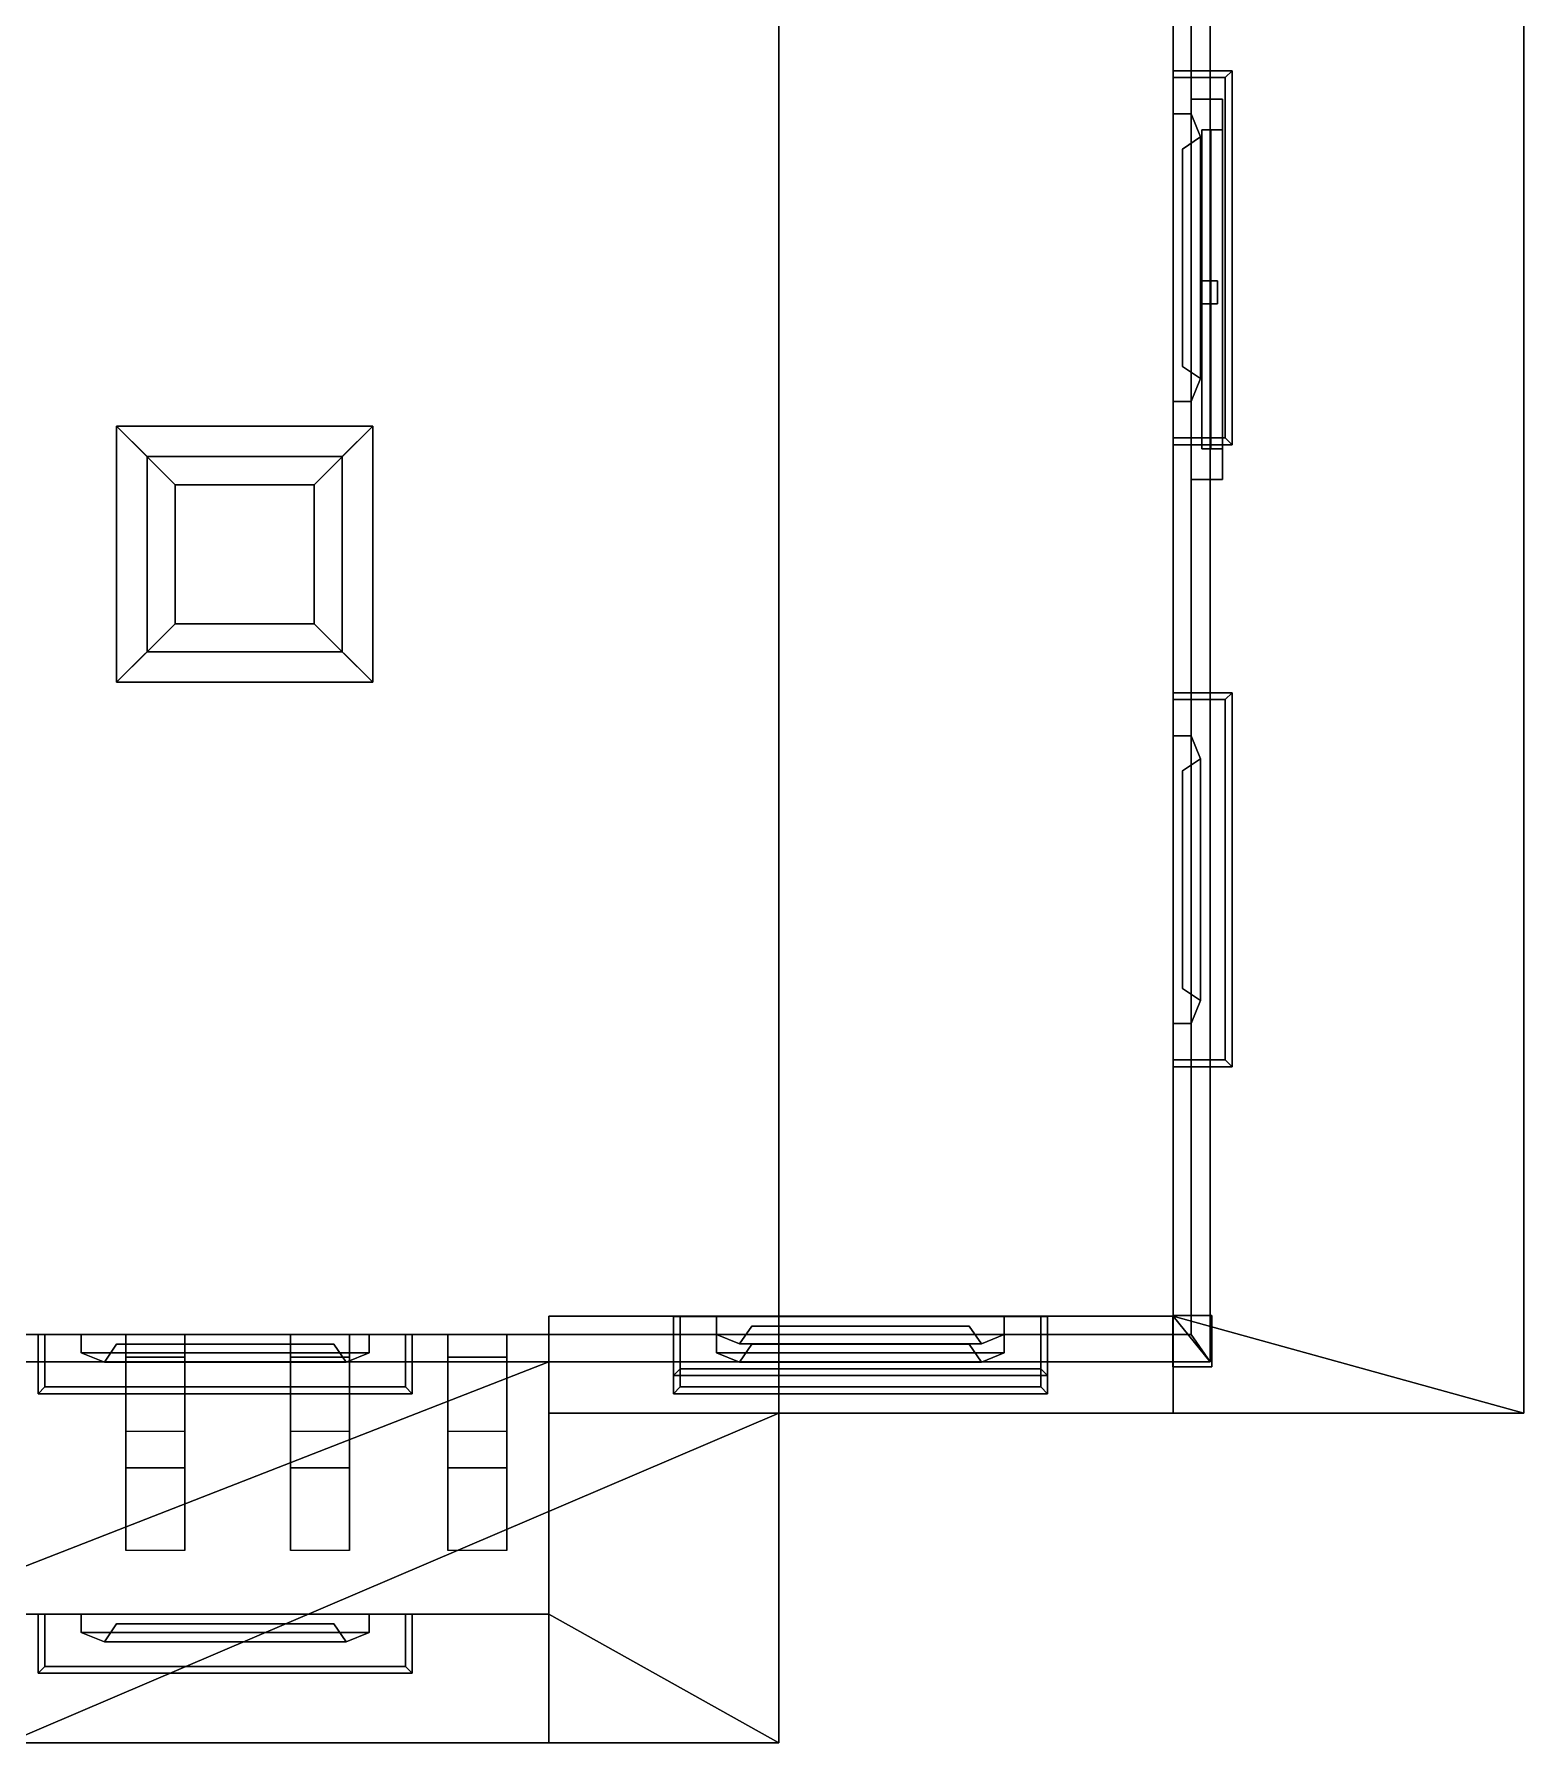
# Model space of a CAD drawing. Extents: x -3.19 to 3.22, y -3.15 to 2.27.
# Drawn here: x 1.018 to 3.224, y -2.757 to -0.227 of the extents above; entities that cross this region are included whole.
import ezdxf

# ---------------------------------------------------------------- set-up
doc = ezdxf.new("R2010")
doc.units = 0

msp = doc.modelspace()

# ---------------------------------------------------------------- linework, layer by layer
for points in [[(2.1204, 2.2683, 4.6298), (0.0638, 2.2683, 6.7343), (0.9781, -2.7572, 5.8105), (2.1204, -2.2692, 4.6298)], [(3.2235, 2.2683, 3.5354), (2.1204, 2.2683, 4.6298), (2.1204, -2.2692, 4.6298), (3.2235, -2.2692, 3.5354)], [(2.7046, 2.1086, 3.8301), (3.2235, 2.2683, 3.5354), (3.2235, -2.2692, 3.5354), (2.7046, -2.1255, 3.8301)], [(2.7046, -2.1255, 2.1501), (2.7593, -2.1931, 2.1501), (2.7593, 2.1638, 2.1501), (2.7046, 2.1086, 2.1501)], [(2.7312, -2.1525, 2.0557), (2.7312, 2.1525, 2.0557), (2.7593, 2.1638, 2.103), (2.7593, -2.1931, 2.103)], [(2.7312, 2.1525), (2.7312, 2.1525, 2.0557), (2.7312, -2.1525, 2.0557), (2.7312, -2.1525)], [(2.7593, -2.1931, 2.103), (2.7593, 2.1638, 2.103), (2.7593, 2.1638, 2.1501), (2.7593, -2.1931, 2.1501)], [(2.7046, -2.1255, 2.1501), (2.7046, 2.1086, 2.1501), (2.7046, 2.1086, 3.8301), (2.7046, -2.1255, 3.8301)], [(2.7815, -0.2914, 2.5194), (2.7042, -0.2914, 2.5194), (2.7042, -0.2814, 2.548), (2.7915, -0.2814, 2.548)], [(2.7915, -0.2814, 2.548), (2.7042, -0.2814, 2.548), (2.7042, -0.8352, 2.548), (2.7915, -0.8352, 2.548)], [(2.7815, -0.8251, 2.5194), (2.7042, -0.8251, 2.5194), (2.7042, -0.2914, 2.5194), (2.7815, -0.2914, 2.5194)], [(2.7915, -0.8352, 2.548), (2.7815, -0.8251, 2.5194), (2.7815, -0.2914, 2.5194), (2.7915, -0.2814, 2.548)], [(2.7775, -0.8864, 0.5525), (2.7312, -0.8864, 0.5525), (2.7312, -0.3237, 0.5525), (2.7775, -0.3237, 0.5525)], [(2.7775, -0.3237, 0.9058), (2.7312, -0.3237, 0.9058), (2.7312, -0.8864, 0.9024), (2.7775, -0.8864, 0.9024)], [(2.7775, -0.3237, 0.5525), (2.7312, -0.3237, 0.5525), (2.7312, -0.3237, 0.9058), (2.7775, -0.3237, 0.9058)], [(2.7775, -0.3237, 0.5525), (2.7775, -0.3687, 0.5903), (2.7775, -0.8414, 0.5903), (2.7775, -0.8864, 0.5525)], [(2.7775, -0.8864, 0.9024), (2.7775, -0.8414, 0.8701), (2.7775, -0.3687, 0.8701), (2.7775, -0.3237, 0.9058)], [(2.7775, -0.3237, 0.9058), (2.7775, -0.3687, 0.8701), (2.7775, -0.3687, 0.5903), (2.7775, -0.3237, 0.5525)], [(2.731, -0.3453, 2.548), (2.7042, -0.3453, 2.548), (2.7042, -0.3453, 3.3675), (2.731, -0.3453, 3.3675)], [(2.7042, -0.7713, 3.3675), (2.731, -0.7713, 3.3675), (2.731, -0.3453, 3.3675), (2.7042, -0.3453, 3.3675)], [(2.731, -0.3453, 3.3675), (2.7448, -0.3794, 3.3389), (2.7448, -0.3794, 2.5749), (2.731, -0.3453, 2.548)], [(2.731, -0.7713, 3.3675), (2.7448, -0.7372, 3.3389), (2.7448, -0.3794, 3.3389), (2.731, -0.3453, 3.3675)], [(2.731, -0.3453, 2.548), (2.7448, -0.3794, 2.5749), (2.7448, -0.7372, 2.5749), (2.731, -0.7713, 2.548)], [(2.7448, -0.3794, 2.5749), (2.7184, -0.3973, 2.5901), (2.7184, -0.7193, 2.5901), (2.7448, -0.7372, 2.5749)], [(2.7448, -0.7372, 3.3389), (2.7184, -0.7193, 3.3236), (2.7184, -0.3973, 3.3236), (2.7448, -0.3794, 3.3389)], [(2.7448, -0.3794, 3.3389), (2.7184, -0.3973, 3.3236), (2.7184, -0.3973, 2.5901), (2.7448, -0.3794, 2.5749)], [(2.7775, -0.3687, 0.8701), (2.7468, -0.3687, 0.8701), (2.7468, -0.3687, 0.5903), (2.7775, -0.3687, 0.5903)], [(2.7775, -0.8414, 0.8701), (2.7468, -0.8414, 0.8701), (2.7468, -0.3687, 0.8701), (2.7775, -0.3687, 0.8701)], [(2.7775, -0.3687, 0.5903), (2.7468, -0.3687, 0.5903), (2.7468, -0.8414, 0.5903), (2.7775, -0.8414, 0.5903)], [(2.7599, -0.3687, 0.7446), (2.7468, -0.3687, 0.7446), (2.7468, -0.8414, 0.7446), (2.7599, -0.8414, 0.7446)], [(2.7599, -0.8414, 0.7106), (2.7468, -0.8414, 0.7106), (2.7468, -0.3687, 0.7106), (2.7599, -0.3687, 0.7106)], [(2.7468, -0.8414, 0.8701), (2.7468, -0.8414, 0.5903), (2.7468, -0.3687, 0.5903), (2.7468, -0.3687, 0.8701)], [(2.7599, -0.8414, 0.7446), (2.7599, -0.8414, 0.7106), (2.7599, -0.3687, 0.7106), (2.7599, -0.3687, 0.7446)], [(2.7184, -0.3973, 2.5901), (2.7184, -0.3973, 3.3236), (2.7184, -0.7193, 3.3236), (2.7184, -0.7193, 2.5901)], [(2.7699, -0.5927, 0.5903), (2.7468, -0.5927, 0.5903), (2.7468, -0.5927, 0.8701), (2.7699, -0.5927, 0.8701)], [(2.7699, -0.5927, 0.8701), (2.7699, -0.6267, 0.8701), (2.7699, -0.6267, 0.5903), (2.7699, -0.5927, 0.5903)], [(2.7699, -0.6267, 0.8701), (2.7468, -0.6267, 0.8701), (2.7468, -0.6267, 0.5903), (2.7699, -0.6267, 0.5903)], [(2.7448, -0.7372, 2.5749), (2.7184, -0.7193, 2.5901), (2.7184, -0.7193, 3.3236), (2.7448, -0.7372, 3.3389)], [(2.7448, -0.7372, 3.3389), (2.731, -0.7713, 3.3675), (2.731, -0.7713, 2.548), (2.7448, -0.7372, 2.5749)], [(2.731, -0.7713, 3.3675), (2.7042, -0.7713, 3.3675), (2.7042, -0.7713, 2.548), (2.731, -0.7713, 2.548)], [(1.4743, -0.8528, 6.1187), (1.1854, -0.8528, 6.1187), (1.1402, -0.8076, 6.3586), (1.5195, -0.8076, 6.3586)], [(1.1854, -0.8528, 6.1187), (1.1854, -1.1417, 6.1187), (1.1402, -1.1869, 6.3586), (1.1402, -0.8076, 6.3586)], [(1.1402, -0.8076, 6.3586), (1.1402, -1.1869, 6.3586), (1.1402, -1.1869, 6.4315), (1.1402, -0.8076, 6.4315)], [(1.5195, -0.8076, 6.3586), (1.1402, -0.8076, 6.3586), (1.1402, -0.8076, 6.4315), (1.5195, -0.8076, 6.4315)], [(1.5195, -0.8076, 6.4315), (1.1402, -0.8076, 6.4315), (1.227, -0.8944, 6.4315), (1.4328, -0.8944, 6.4315)], [(1.1402, -0.8076, 6.4315), (1.1402, -1.1869, 6.4315), (1.227, -1.1002, 6.4315), (1.227, -0.8944, 6.4315)], [(1.5195, -1.1869, 6.4315), (1.5195, -0.8076, 6.4315), (1.4328, -0.8944, 6.4315), (1.4328, -1.1002, 6.4315)], [(1.4743, -1.1417, 6.1187), (1.4743, -0.8528, 6.1187), (1.5195, -0.8076, 6.3586), (1.5195, -1.1869, 6.3586)], [(1.5195, -1.1869, 6.3586), (1.5195, -0.8076, 6.3586), (1.5195, -0.8076, 6.4315), (1.5195, -1.1869, 6.4315)], [(2.7815, -0.8251, 2.5194), (2.7915, -0.8352, 2.548), (2.7042, -0.8352, 2.548), (2.7042, -0.8251, 2.5194)], [(1.1854, -1.1417, 5.5978), (1.1854, -1.1417, 6.1187), (1.1854, -0.8528, 6.1187), (1.1854, -0.8528, 5.5978)], [(1.4743, -0.8528, 6.1187), (1.4743, -0.8528, 5.2942), (1.1854, -0.8528, 5.5978), (1.1854, -0.8528, 6.1187)], [(1.4743, -0.8528, 5.2942), (1.4743, -0.8528, 6.1187), (1.4743, -1.1417, 6.1187), (1.4743, -1.1417, 5.2942)], [(2.7775, -0.8414, 0.5903), (2.7468, -0.8414, 0.5903), (2.7468, -0.8414, 0.8701), (2.7775, -0.8414, 0.8701)], [(2.7775, -0.8864, 0.5525), (2.7775, -0.8414, 0.5903), (2.7775, -0.8414, 0.8701), (2.7775, -0.8864, 0.9024)], [(1.227, -0.8944, 6.4315), (1.227, -1.1002, 6.4315), (1.227, -1.1002, 5.5601), (1.227, -0.8944, 5.5601)], [(1.4328, -0.8944, 6.4315), (1.227, -0.8944, 6.4315), (1.227, -0.8944, 5.5601), (1.4328, -0.8944, 5.3417)], [(1.4328, -1.1002, 6.4315), (1.4328, -0.8944, 6.4315), (1.4328, -0.8944, 5.3417), (1.4328, -1.1002, 5.3417)], [(2.7775, -0.8864, 0.9024), (2.7312, -0.8864, 0.9024), (2.7312, -0.8864, 0.5525), (2.7775, -0.8864, 0.5525)], [(1.1402, -1.1869, 6.4315), (1.5195, -1.1869, 6.4315), (1.4328, -1.1002, 6.4315), (1.227, -1.1002, 6.4315)], [(1.227, -1.1002, 6.4315), (1.4328, -1.1002, 6.4315), (1.4328, -1.1002, 5.3417), (1.227, -1.1002, 5.5601)], [(1.1854, -1.1417, 6.1187), (1.4743, -1.1417, 6.1187), (1.5195, -1.1869, 6.3586), (1.1402, -1.1869, 6.3586)], [(1.4743, -1.1417, 5.2942), (1.4743, -1.1417, 6.1187), (1.1854, -1.1417, 6.1187), (1.1854, -1.1417, 5.5978)], [(1.1402, -1.1869, 6.3586), (1.5195, -1.1869, 6.3586), (1.5195, -1.1869, 6.4315), (1.1402, -1.1869, 6.4315)], [(2.7915, -1.2023, 2.548), (2.7042, -1.2023, 2.548), (2.7042, -1.7561, 2.548), (2.7915, -1.7561, 2.548)], [(2.7815, -1.2123, 2.5194), (2.7042, -1.2123, 2.5194), (2.7042, -1.2023, 2.548), (2.7915, -1.2023, 2.548)], [(2.7815, -1.746, 2.5194), (2.7042, -1.746, 2.5194), (2.7042, -1.2123, 2.5194), (2.7815, -1.2123, 2.5194)], [(2.7915, -1.7561, 2.548), (2.7815, -1.746, 2.5194), (2.7815, -1.2123, 2.5194), (2.7915, -1.2023, 2.548)], [(2.7042, -1.6922, 3.3675), (2.731, -1.6922, 3.3675), (2.731, -1.2662, 3.3675), (2.7042, -1.2662, 3.3675)], [(2.731, -1.2662, 2.548), (2.7042, -1.2662, 2.548), (2.7042, -1.2662, 3.3675), (2.731, -1.2662, 3.3675)], [(2.731, -1.2662, 2.548), (2.7448, -1.3003, 2.5749), (2.7448, -1.6581, 2.5749), (2.731, -1.6922, 2.548)], [(2.731, -1.6922, 3.3675), (2.7448, -1.6581, 3.3389), (2.7448, -1.3003, 3.3389), (2.731, -1.2662, 3.3675)], [(2.731, -1.2662, 3.3675), (2.7448, -1.3003, 3.3389), (2.7448, -1.3003, 2.5749), (2.731, -1.2662, 2.548)], [(2.7448, -1.3003, 3.3389), (2.7184, -1.3182, 3.3236), (2.7184, -1.3182, 2.5901), (2.7448, -1.3003, 2.5749)], [(2.7448, -1.6581, 3.3389), (2.7184, -1.6402, 3.3236), (2.7184, -1.3182, 3.3236), (2.7448, -1.3003, 3.3389)], [(2.7448, -1.3003, 2.5749), (2.7184, -1.3182, 2.5901), (2.7184, -1.6402, 2.5901), (2.7448, -1.6581, 2.5749)], [(2.7184, -1.3182, 2.5901), (2.7184, -1.3182, 3.3236), (2.7184, -1.6402, 3.3236), (2.7184, -1.6402, 2.5901)], [(2.7448, -1.6581, 2.5749), (2.7184, -1.6402, 2.5901), (2.7184, -1.6402, 3.3236), (2.7448, -1.6581, 3.3389)], [(2.7448, -1.6581, 3.3389), (2.731, -1.6922, 3.3675), (2.731, -1.6922, 2.548), (2.7448, -1.6581, 2.5749)], [(2.731, -1.6922, 3.3675), (2.7042, -1.6922, 3.3675), (2.7042, -1.6922, 2.548), (2.731, -1.6922, 2.548)], [(2.7815, -1.746, 2.5194), (2.7915, -1.7561, 2.548), (2.7042, -1.7561, 2.548), (2.7042, -1.746, 2.5194)], [(2.7039, -2.1246, -0.0125), (2.7039, -2.2006, -0.0125), (2.7039, -2.2006, 3.8677), (2.7039, -2.1246, 3.8677)], [(2.7039, -2.1246, 3.8677), (2.7616, -2.1246, 3.8677), (2.7616, -2.1246, -0.0125), (2.7039, -2.1246, -0.0125)], [(2.7616, -2.1246, 3.8677), (2.7616, -2.2006, 3.8677), (2.7616, -2.2006, -0.0125), (2.7616, -2.1246, -0.0125)], [(1.7802, -2.1255, 2.1501), (2.7046, -2.1255, 2.1501), (2.7046, -2.1255, 3.8301), (1.7802, -2.1255, 4.7883)], [(1.7802, -2.1255, 2.1501), (1.7802, -2.1931, 2.1501), (2.7593, -2.1931, 2.1501), (2.7046, -2.1255, 2.1501)], [(1.7802, -2.2692, 4.7883), (1.7802, -2.1255, 4.7883), (2.7046, -2.1255, 3.8301), (2.7046, -2.2692, 3.8301)], [(1.7802, -2.1255, 2.1501), (1.7802, -2.1255, 4.7883), (1.7802, -2.2692, 4.7883), (1.7802, -2.1931, 2.1501)], [(2.5183, -2.2132, 2.5543), (2.5183, -2.1258, 2.5543), (1.9646, -2.1258, 2.5543), (1.9646, -2.2132, 2.5543)], [(1.9746, -2.2032, 2.5257), (1.9646, -2.2132, 2.5543), (1.9646, -2.1258, 2.5543), (1.9746, -2.1258, 2.5257)], [(1.9746, -2.2032, 2.5257), (1.9746, -2.1258, 2.5257), (2.5083, -2.1258, 2.5257), (2.5083, -2.2032, 2.5257)], [(2.0285, -2.1258, 3.3737), (2.0285, -2.1526, 3.3737), (2.4544, -2.1526, 3.3737), (2.4544, -2.1258, 3.3737)], [(2.0285, -2.1526, 3.3737), (2.0285, -2.1258, 3.3737), (2.0285, -2.1258, 2.5543), (2.0285, -2.1526, 2.5543)], [(2.0625, -2.1665, 2.5811), (2.0804, -2.1401, 2.5964), (2.0804, -2.1401, 3.3299), (2.0625, -2.1665, 3.3452)], [(2.0625, -2.1665, 3.3452), (2.0804, -2.1401, 3.3299), (2.4025, -2.1401, 3.3299), (2.4204, -2.1665, 3.3452)], [(2.4204, -2.1665, 2.5811), (2.4025, -2.1401, 2.5964), (2.0804, -2.1401, 2.5964), (2.0625, -2.1665, 2.5811)], [(2.4025, -2.1401, 2.5964), (2.4025, -2.1401, 3.3299), (2.0804, -2.1401, 3.3299), (2.0804, -2.1401, 2.5964)], [(2.4204, -2.1665, 3.3452), (2.4025, -2.1401, 3.3299), (2.4025, -2.1401, 2.5964), (2.4204, -2.1665, 2.5811)], [(2.4544, -2.1526, 2.5543), (2.4544, -2.1258, 2.5543), (2.4544, -2.1258, 3.3737), (2.4544, -2.1526, 3.3737)], [(2.5083, -2.2032, 2.5257), (2.5083, -2.1258, 2.5257), (2.5183, -2.1258, 2.5543), (2.5183, -2.2132, 2.5543)], [(2.7046, -2.2692, 3.8301), (2.7046, -2.1255, 3.8301), (3.2235, -2.2692, 3.5354)], [(-2.7312, -2.1525, 2.0557), (2.7312, -2.1525, 2.0557), (2.7593, -2.1931, 2.103), (-2.7593, -2.1931, 2.103)], [(-2.7312, -2.1525, 2.0557), (-2.7312, -2.1525), (2.7312, -2.1525), (2.7312, -2.1525, 2.0557)], [(1.5777, -2.2402, 0.7011), (1.5777, -2.1528, 0.7011), (1.024, -2.1528, 0.7011), (1.024, -2.2402, 0.7011)], [(1.034, -2.2302, 0.6725), (1.024, -2.2402, 0.7011), (1.024, -2.1528, 0.7011), (1.034, -2.1528, 0.6725)], [(1.034, -2.2302, 0.6725), (1.034, -2.1528, 0.6725), (1.5678, -2.1528, 0.6725), (1.5678, -2.2302, 0.6725)], [(1.0879, -2.1528, 1.5205), (1.0879, -2.1796, 1.5205), (1.5139, -2.1796, 1.5205), (1.5139, -2.1528, 1.5205)], [(1.0879, -2.1796, 1.5205), (1.0879, -2.1528, 1.5205), (1.0879, -2.1528, 0.7011), (1.0879, -2.1796, 0.7011)], [(1.122, -2.1935, 0.7279), (1.1398, -2.1671, 0.7432), (1.1398, -2.1671, 1.4767), (1.122, -2.1935, 1.492)], [(1.122, -2.1935, 1.492), (1.1398, -2.1671, 1.4767), (1.4619, -2.1671, 1.4767), (1.4798, -2.1935, 1.492)], [(1.4798, -2.1935, 0.7279), (1.4619, -2.1671, 0.7432), (1.1398, -2.1671, 0.7432), (1.122, -2.1935, 0.7279)], [(1.4619, -2.1671, 0.7432), (1.4619, -2.1671, 1.4767), (1.1398, -2.1671, 1.4767), (1.1398, -2.1671, 0.7432)], [(1.1539, -2.1525, 1.9343), (1.1539, -2.1525, 1.6046), (1.1539, -2.35, 1.9935), (1.1539, -2.1862, 1.9935)], [(1.2411, -2.1525, 1.9343), (1.1539, -2.1525, 1.9343), (1.1539, -2.1862, 1.9935), (1.2411, -2.1862, 1.9935)], [(1.1539, -2.1525, 1.6046), (1.2411, -2.1525, 1.6046), (1.2411, -2.35, 1.9935), (1.1539, -2.35, 1.9935)], [(1.2411, -2.1525, 1.6046), (1.2411, -2.1525, 1.9343), (1.2411, -2.1862, 1.9935), (1.2411, -2.35, 1.9935)], [(1.3978, -2.1525, 1.6046), (1.485, -2.1525, 1.6046), (1.485, -2.35, 1.9935), (1.3978, -2.35, 1.9935)], [(1.485, -2.1525, 1.9343), (1.3978, -2.1525, 1.9343), (1.3978, -2.1862, 1.9935), (1.485, -2.1862, 1.9935)], [(1.3978, -2.1525, 1.9343), (1.3978, -2.1525, 1.6046), (1.3978, -2.35, 1.9935), (1.3978, -2.1862, 1.9935)], [(1.4798, -2.1935, 1.492), (1.4619, -2.1671, 1.4767), (1.4619, -2.1671, 0.7432), (1.4798, -2.1935, 0.7279)], [(1.485, -2.1525, 1.6046), (1.485, -2.1525, 1.9343), (1.485, -2.1862, 1.9935), (1.485, -2.35, 1.9935)], [(1.5139, -2.1796, 0.7011), (1.5139, -2.1528, 0.7011), (1.5139, -2.1528, 1.5205), (1.5139, -2.1796, 1.5205)], [(1.5678, -2.2302, 0.6725), (1.5678, -2.1528, 0.6725), (1.5777, -2.1528, 0.7011), (1.5777, -2.2402, 0.7011)], [(1.6305, -2.1525, 1.9343), (1.6305, -2.1525, 1.6046), (1.6305, -2.35, 1.9935), (1.6305, -2.1862, 1.9935)], [(1.7177, -2.1525, 1.9343), (1.6305, -2.1525, 1.9343), (1.6305, -2.1862, 1.9935), (1.7177, -2.1862, 1.9935)], [(1.6305, -2.1525, 1.6046), (1.7177, -2.1525, 1.6046), (1.7177, -2.35, 1.9935), (1.6305, -2.35, 1.9935)], [(1.7177, -2.1525, 1.6046), (1.7177, -2.1525, 1.9343), (1.7177, -2.1862, 1.9935), (1.7177, -2.35, 1.9935)], [(2.5183, -2.2402, 0.7011), (2.5183, -2.1528, 0.7011), (1.9646, -2.1528, 0.7011), (1.9646, -2.2402, 0.7011)], [(1.9746, -2.2302, 0.6725), (1.9646, -2.2402, 0.7011), (1.9646, -2.1528, 0.7011), (1.9746, -2.1528, 0.6725)], [(1.9746, -2.2302, 0.6725), (1.9746, -2.1528, 0.6725), (2.5083, -2.1528, 0.6725), (2.5083, -2.2302, 0.6725)], [(2.4544, -2.1526, 2.5543), (2.4204, -2.1665, 2.5811), (2.0625, -2.1665, 2.5811), (2.0285, -2.1526, 2.5543)], [(2.0285, -2.1526, 3.3737), (2.0625, -2.1665, 3.3452), (2.4204, -2.1665, 3.3452), (2.4544, -2.1526, 3.3737)], [(2.0625, -2.1665, 3.3452), (2.0285, -2.1526, 3.3737), (2.0285, -2.1526, 2.5543), (2.0625, -2.1665, 2.5811)], [(2.0285, -2.1528, 1.5205), (2.0285, -2.1796, 1.5205), (2.4544, -2.1796, 1.5205), (2.4544, -2.1528, 1.5205)], [(2.0285, -2.1796, 1.5205), (2.0285, -2.1528, 1.5205), (2.0285, -2.1528, 0.7011), (2.0285, -2.1796, 0.7011)], [(2.0625, -2.1935, 0.7279), (2.0804, -2.1671, 0.7432), (2.0804, -2.1671, 1.4767), (2.0625, -2.1935, 1.492)], [(2.0625, -2.1935, 1.492), (2.0804, -2.1671, 1.4767), (2.4025, -2.1671, 1.4767), (2.4204, -2.1935, 1.492)], [(2.4204, -2.1935, 0.7279), (2.4025, -2.1671, 0.7432), (2.0804, -2.1671, 0.7432), (2.0625, -2.1935, 0.7279)], [(2.4025, -2.1671, 0.7432), (2.4025, -2.1671, 1.4767), (2.0804, -2.1671, 1.4767), (2.0804, -2.1671, 0.7432)], [(2.4204, -2.1935, 1.492), (2.4025, -2.1671, 1.4767), (2.4025, -2.1671, 0.7432), (2.4204, -2.1935, 0.7279)], [(2.4544, -2.1526, 3.3737), (2.4204, -2.1665, 3.3452), (2.4204, -2.1665, 2.5811), (2.4544, -2.1526, 2.5543)], [(2.4544, -2.1796, 0.7011), (2.4544, -2.1528, 0.7011), (2.4544, -2.1528, 1.5205), (2.4544, -2.1796, 1.5205)], [(2.5083, -2.2302, 0.6725), (2.5083, -2.1528, 0.6725), (2.5183, -2.1528, 0.7011), (2.5183, -2.2402, 0.7011)], [(1.7802, -2.1931, 2.1501), (-1.752, -2.1931, 2.1501), (-2.7593, -2.1931, 2.103), (2.7593, -2.1931, 2.103)], [(-1.752, -2.1931, 2.1501), (1.7802, -2.1931, 2.1501), (0.8229, -2.5666, 2.1501), (-0.7732, -2.5666, 2.1501)], [(1.7802, -2.5666, 2.1501), (0.8229, -2.5666, 2.1501), (1.7802, -2.1931, 2.1501)], [(1.5139, -2.1796, 0.7011), (1.4798, -2.1935, 0.7279), (1.122, -2.1935, 0.7279), (1.0879, -2.1796, 0.7011)], [(1.0879, -2.1796, 1.5205), (1.122, -2.1935, 1.492), (1.4798, -2.1935, 1.492), (1.5139, -2.1796, 1.5205)], [(1.122, -2.1935, 1.492), (1.0879, -2.1796, 1.5205), (1.0879, -2.1796, 0.7011), (1.122, -2.1935, 0.7279)], [(1.2411, -2.1862, 1.9935), (1.1539, -2.1862, 1.9935), (1.1539, -2.2956, 2.1501), (1.2411, -2.2956, 2.1501)], [(1.1539, -2.1862, 1.9935), (1.1539, -2.35, 1.9935), (1.1539, -2.4725, 2.1501), (1.1539, -2.2956, 2.1501)], [(1.2411, -2.35, 1.9935), (1.2411, -2.1862, 1.9935), (1.2411, -2.2956, 2.1501), (1.2411, -2.4725, 2.1501)], [(1.3978, -2.1862, 1.9935), (1.3978, -2.35, 1.9935), (1.3978, -2.4725, 2.1501), (1.3978, -2.2956, 2.1501)], [(1.485, -2.1862, 1.9935), (1.3978, -2.1862, 1.9935), (1.3978, -2.2956, 2.1501), (1.485, -2.2956, 2.1501)], [(1.5139, -2.1796, 1.5205), (1.4798, -2.1935, 1.492), (1.4798, -2.1935, 0.7279), (1.5139, -2.1796, 0.7011)], [(1.485, -2.35, 1.9935), (1.485, -2.1862, 1.9935), (1.485, -2.2956, 2.1501), (1.485, -2.4725, 2.1501)], [(1.7177, -2.1862, 1.9935), (1.6305, -2.1862, 1.9935), (1.6305, -2.2956, 2.1501), (1.7177, -2.2956, 2.1501)], [(1.6305, -2.1862, 1.9935), (1.6305, -2.35, 1.9935), (1.6305, -2.4725, 2.1501), (1.6305, -2.2956, 2.1501)], [(1.7177, -2.35, 1.9935), (1.7177, -2.1862, 1.9935), (1.7177, -2.2956, 2.1501), (1.7177, -2.4725, 2.1501)], [(2.7593, -2.1931, 2.1501), (1.7802, -2.1931, 2.1501), (2.7593, -2.1931, 2.103)], [(1.7802, -2.1931, 2.1501), (1.7802, -2.2692, 4.7883), (1.7802, -2.5666, 4.7883), (1.7802, -2.5666, 2.1501)], [(2.4544, -2.1796, 0.7011), (2.4204, -2.1935, 0.7279), (2.0625, -2.1935, 0.7279), (2.0285, -2.1796, 0.7011)], [(2.0285, -2.1796, 1.5205), (2.0625, -2.1935, 1.492), (2.4204, -2.1935, 1.492), (2.4544, -2.1796, 1.5205)], [(2.0625, -2.1935, 1.492), (2.0285, -2.1796, 1.5205), (2.0285, -2.1796, 0.7011), (2.0625, -2.1935, 0.7279)], [(2.4544, -2.1796, 1.5205), (2.4204, -2.1935, 1.492), (2.4204, -2.1935, 0.7279), (2.4544, -2.1796, 0.7011)], [(2.7039, -2.2006, -0.0125), (2.7616, -2.2006, -0.0125), (2.7616, -2.2006, 3.8677), (2.7039, -2.2006, 3.8677)], [(1.9646, -2.2132, 2.5543), (1.9746, -2.2032, 2.5257), (2.5083, -2.2032, 2.5257), (2.5183, -2.2132, 2.5543)], [(1.024, -2.2402, 0.7011), (1.034, -2.2302, 0.6725), (1.5678, -2.2302, 0.6725), (1.5777, -2.2402, 0.7011)], [(1.9646, -2.2402, 0.7011), (1.9746, -2.2302, 0.6725), (2.5083, -2.2302, 0.6725), (2.5183, -2.2402, 0.7011)], [(0.9781, -2.7572, 5.8105), (2.1204, -2.7572, 4.6298), (2.1204, -2.2692, 4.6298)], [(2.1204, -2.7572, 4.6298), (1.7802, -2.5666, 4.7883), (1.7802, -2.2692, 4.7883), (2.1204, -2.2692, 4.6298)], [(3.2235, -2.2692, 3.5354), (2.1204, -2.2692, 4.6298), (1.7802, -2.2692, 4.7883)], [(2.7046, -2.2692, 3.8301), (3.2235, -2.2692, 3.5354), (1.7802, -2.2692, 4.7883)], [(1.1539, -2.35, 1.9935), (1.2411, -2.35, 1.9935), (1.2411, -2.4725, 2.1501), (1.1539, -2.4725, 2.1501)], [(1.3978, -2.35, 1.9935), (1.485, -2.35, 1.9935), (1.485, -2.4725, 2.1501), (1.3978, -2.4725, 2.1501)], [(1.6305, -2.35, 1.9935), (1.7177, -2.35, 1.9935), (1.7177, -2.4725, 2.1501), (1.6305, -2.4725, 2.1501)], [(0.8229, -2.5666, 5.7399), (0.8229, -2.5666, 2.1501), (1.7802, -2.5666, 2.1501), (1.7802, -2.5666, 4.7883)], [(1.7802, -2.7572, 4.7883), (0.8229, -2.7572, 5.7399), (0.8229, -2.5666, 5.7399), (1.7802, -2.5666, 4.7883)], [(1.5777, -2.6542, 2.5543), (1.5777, -2.5668, 2.5543), (1.024, -2.5668, 2.5543), (1.024, -2.6542, 2.5543)], [(1.034, -2.6442, 2.5257), (1.024, -2.6542, 2.5543), (1.024, -2.5668, 2.5543), (1.034, -2.5668, 2.5257)], [(1.034, -2.6442, 3.802), (1.024, -2.6542, 3.8305), (1.024, -2.5668, 3.8305), (1.034, -2.5668, 3.802)], [(1.5777, -2.6542, 3.8305), (1.5777, -2.5668, 3.8305), (1.024, -2.5668, 3.8305), (1.024, -2.6542, 3.8305)], [(1.034, -2.6442, 2.5257), (1.034, -2.5668, 2.5257), (1.5678, -2.5668, 2.5257), (1.5678, -2.6442, 2.5257)], [(1.034, -2.6442, 3.802), (1.034, -2.5668, 3.802), (1.5678, -2.5668, 3.802), (1.5678, -2.6442, 3.802)], [(1.0879, -2.5668, 3.3737), (1.0879, -2.5936, 3.3737), (1.5139, -2.5936, 3.3737), (1.5139, -2.5668, 3.3737)], [(1.0879, -2.5936, 3.3737), (1.0879, -2.5668, 3.3737), (1.0879, -2.5668, 2.5543), (1.0879, -2.5936, 2.5543)], [(1.0879, -2.5936, 4.65), (1.0879, -2.5668, 4.65), (1.0879, -2.5668, 3.8305), (1.0879, -2.5936, 3.8305)], [(1.0879, -2.5668, 4.65), (1.0879, -2.5936, 4.65), (1.5139, -2.5936, 4.65), (1.5139, -2.5668, 4.65)], [(1.5139, -2.5936, 2.5543), (1.5139, -2.5668, 2.5543), (1.5139, -2.5668, 3.3737), (1.5139, -2.5936, 3.3737)], [(1.5139, -2.5936, 3.8305), (1.5139, -2.5668, 3.8305), (1.5139, -2.5668, 4.65), (1.5139, -2.5936, 4.65)], [(1.5678, -2.6442, 2.5257), (1.5678, -2.5668, 2.5257), (1.5777, -2.5668, 2.5543), (1.5777, -2.6542, 2.5543)], [(1.5678, -2.6442, 3.802), (1.5678, -2.5668, 3.802), (1.5777, -2.5668, 3.8305), (1.5777, -2.6542, 3.8305)], [(1.7802, -2.5666, 4.7883), (2.1204, -2.7572, 4.6298), (1.7802, -2.7572, 4.7883)], [(1.5139, -2.5936, 2.5543), (1.4798, -2.6075, 2.5811), (1.122, -2.6075, 2.5811), (1.0879, -2.5936, 2.5543)], [(1.0879, -2.5936, 3.3737), (1.122, -2.6075, 3.3452), (1.4798, -2.6075, 3.3452), (1.5139, -2.5936, 3.3737)], [(1.122, -2.6075, 3.3452), (1.0879, -2.5936, 3.3737), (1.0879, -2.5936, 2.5543), (1.122, -2.6075, 2.5811)], [(1.122, -2.6075, 4.6214), (1.0879, -2.5936, 4.65), (1.0879, -2.5936, 3.8305), (1.122, -2.6075, 3.8574)], [(1.0879, -2.5936, 4.65), (1.122, -2.6075, 4.6214), (1.4798, -2.6075, 4.6214), (1.5139, -2.5936, 4.65)], [(1.5139, -2.5936, 3.8305), (1.4798, -2.6075, 3.8574), (1.122, -2.6075, 3.8574), (1.0879, -2.5936, 3.8305)], [(1.122, -2.6075, 2.5811), (1.1398, -2.5811, 2.5964), (1.1398, -2.5811, 3.3299), (1.122, -2.6075, 3.3452)], [(1.122, -2.6075, 3.3452), (1.1398, -2.5811, 3.3299), (1.4619, -2.5811, 3.3299), (1.4798, -2.6075, 3.3452)], [(1.4798, -2.6075, 2.5811), (1.4619, -2.5811, 2.5964), (1.1398, -2.5811, 2.5964), (1.122, -2.6075, 2.5811)], [(1.4798, -2.6075, 3.8574), (1.4619, -2.5811, 3.8727), (1.1398, -2.5811, 3.8727), (1.122, -2.6075, 3.8574)], [(1.122, -2.6075, 4.6214), (1.1398, -2.5811, 4.6061), (1.4619, -2.5811, 4.6061), (1.4798, -2.6075, 4.6214)], [(1.122, -2.6075, 3.8574), (1.1398, -2.5811, 3.8727), (1.1398, -2.5811, 4.6061), (1.122, -2.6075, 4.6214)], [(1.4619, -2.5811, 2.5964), (1.4619, -2.5811, 3.3299), (1.1398, -2.5811, 3.3299), (1.1398, -2.5811, 2.5964)], [(1.4619, -2.5811, 3.8727), (1.4619, -2.5811, 4.6061), (1.1398, -2.5811, 4.6061), (1.1398, -2.5811, 3.8727)], [(1.4798, -2.6075, 3.3452), (1.4619, -2.5811, 3.3299), (1.4619, -2.5811, 2.5964), (1.4798, -2.6075, 2.5811)], [(1.4798, -2.6075, 4.6214), (1.4619, -2.5811, 4.6061), (1.4619, -2.5811, 3.8727), (1.4798, -2.6075, 3.8574)], [(1.5139, -2.5936, 3.3737), (1.4798, -2.6075, 3.3452), (1.4798, -2.6075, 2.5811), (1.5139, -2.5936, 2.5543)], [(1.5139, -2.5936, 4.65), (1.4798, -2.6075, 4.6214), (1.4798, -2.6075, 3.8574), (1.5139, -2.5936, 3.8305)], [(1.024, -2.6542, 2.5543), (1.034, -2.6442, 2.5257), (1.5678, -2.6442, 2.5257), (1.5777, -2.6542, 2.5543)], [(1.024, -2.6542, 3.8305), (1.034, -2.6442, 3.802), (1.5678, -2.6442, 3.802), (1.5777, -2.6542, 3.8305)], [(1.7802, -2.7572, 4.7883), (2.1204, -2.7572, 4.6298), (0.9781, -2.7572, 5.8105), (0.8229, -2.7572, 5.7399)]]:
    msp.add_3dface(points)

doc.saveas('drawing.dxf')
